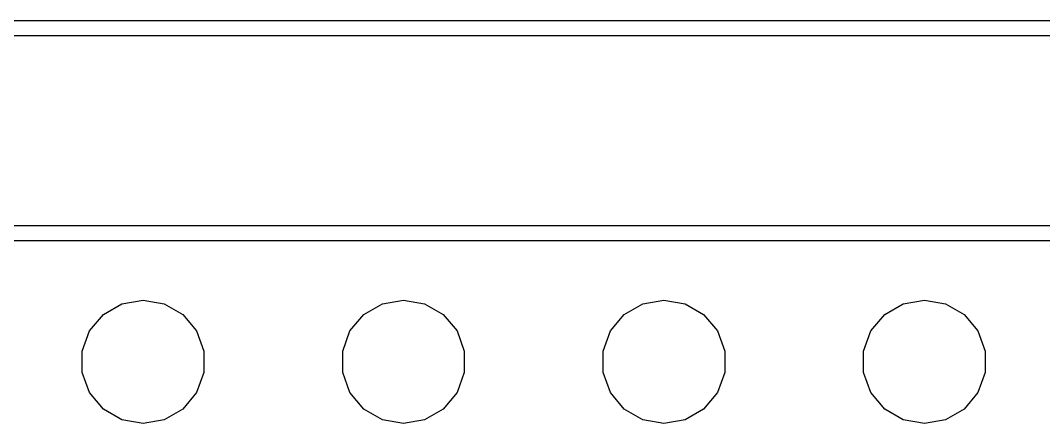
# Model space of a CAD drawing. Header units: millimetres. Extents: x 37 to 156, y -137 to -19.
# Drawn here: x 118.76 to 128.74, y -23.36 to -19.43 of the extents above; entities that cross this region are included whole.
import ezdxf

# ---------------------------------------------------------------- set-up
doc = ezdxf.new("R2010")
doc.units = ezdxf.units.MM
doc.layers.add('BLACK', color=7, linetype='Continuous')

# ---------------------------------------------------------------- blocks, each defined once
blk = doc.blocks.new('hhskb2-F.SilkS')
at = {"layer": 'BLACK'}
for p, q in [((106.3, -21.425), (154.3, -21.425)), ((154.225, -21.575), (106.375, -21.575)), ((119.573, -22.2926), (119.754, -22.188)), ((119.754, -22.188), (119.96, -22.1517)), ((119.96, -22.1517), (120.166, -22.188)), ((120.166, -22.188), (120.347, -22.2926)), ((122.113, -22.2926), (122.294, -22.188)), ((122.294, -22.188), (122.5, -22.1517)), ((122.5, -22.1517), (122.706, -22.188)), ((122.706, -22.188), (122.887, -22.2926)), ((124.653, -22.2926), (124.834, -22.188)), ((124.834, -22.188), (125.04, -22.1517)), ((125.04, -22.1517), (125.246, -22.188)), ((125.246, -22.188), (125.427, -22.2926)), ((127.193, -22.2926), (127.374, -22.188)), ((127.374, -22.188), (127.58, -22.1517)), ((127.58, -22.1517), (127.786, -22.188)), ((127.786, -22.188), (127.967, -22.2926)), ((119.438, -22.4529), (119.573, -22.2926)), ((120.347, -22.2926), (120.482, -22.4529)), ((121.978, -22.4529), (122.113, -22.2926)), ((122.887, -22.2926), (123.022, -22.4529)), ((124.518, -22.4529), (124.653, -22.2926)), ((125.427, -22.2926), (125.562, -22.4529)), ((127.058, -22.4529), (127.193, -22.2926)), ((127.967, -22.2926), (128.102, -22.4529)), ((119.367, -22.6494), (119.438, -22.4529)), ((120.482, -22.4529), (120.553, -22.6494)), ((121.907, -22.6494), (121.978, -22.4529)), ((123.022, -22.4529), (123.093, -22.6494)), ((124.447, -22.6494), (124.518, -22.4529)), ((125.562, -22.4529), (125.633, -22.6494)), ((126.987, -22.6494), (127.058, -22.4529)), ((128.102, -22.4529), (128.173, -22.6494)), ((119.367, -22.8586), (119.367, -22.6494)), ((120.553, -22.6494), (120.553, -22.8586)), ((121.907, -22.8586), (121.907, -22.6494)), ((123.093, -22.6494), (123.093, -22.8586)), ((124.447, -22.8586), (124.447, -22.6494)), ((125.633, -22.6494), (125.633, -22.8586)), ((126.987, -22.8586), (126.987, -22.6494)), ((128.173, -22.6494), (128.173, -22.8586)), ((119.438, -23.0551), (119.367, -22.8586)), ((120.553, -22.8586), (120.482, -23.0551)), ((121.978, -23.0551), (121.907, -22.8586)), ((123.093, -22.8586), (123.022, -23.0551)), ((124.518, -23.0551), (124.447, -22.8586)), ((125.633, -22.8586), (125.562, -23.0551)), ((127.058, -23.0551), (126.987, -22.8586)), ((128.173, -22.8586), (128.102, -23.0551)), ((119.573, -23.2154), (119.438, -23.0551)), ((120.482, -23.0551), (120.347, -23.2154)), ((122.113, -23.2154), (121.978, -23.0551)), ((123.022, -23.0551), (122.887, -23.2154)), ((124.653, -23.2154), (124.518, -23.0551)), ((125.562, -23.0551), (125.427, -23.2154)), ((127.193, -23.2154), (127.058, -23.0551)), ((128.102, -23.0551), (127.967, -23.2154)), ((119.754, -23.32), (119.573, -23.2154)), ((120.347, -23.2154), (120.166, -23.32)), ((122.294, -23.32), (122.113, -23.2154)), ((122.887, -23.2154), (122.706, -23.32)), ((124.834, -23.32), (124.653, -23.2154)), ((125.427, -23.2154), (125.246, -23.32)), ((127.374, -23.32), (127.193, -23.2154)), ((127.967, -23.2154), (127.786, -23.32)), ((119.96, -23.3563), (119.754, -23.32)), ((120.166, -23.32), (119.96, -23.3563)), ((122.5, -23.3563), (122.294, -23.32)), ((122.706, -23.32), (122.5, -23.3563)), ((125.04, -23.3563), (124.834, -23.32)), ((125.246, -23.32), (125.04, -23.3563)), ((127.58, -23.3563), (127.374, -23.32)), ((127.786, -23.32), (127.58, -23.3563))]:
    blk.add_line(p, q, dxfattribs=at)
blk = doc.blocks.new('hhskb2-Edge.Cuts')
at = {"layer": 'BLACK'}
for p, q in [((36.9, -19.425), (156.1, -19.425)), ((156.025, -19.575), (36.975, -19.575))]:
    blk.add_line(p, q, dxfattribs=at)

msp = doc.modelspace()

# ---------------------------------------------------------------- block references
for name in ['hhskb2-Edge.Cuts', 'hhskb2-F.SilkS']:
    msp.add_blockref(name, (0, 0))

doc.saveas('drawing.dxf')
